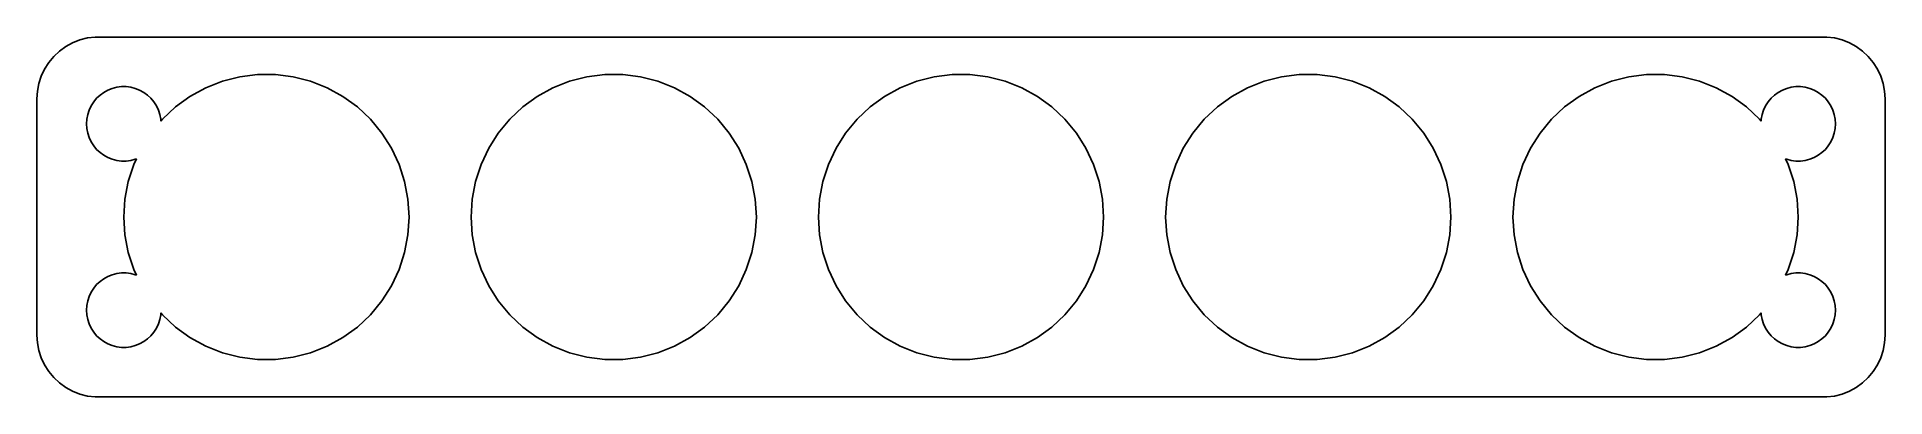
# Model space of a CAD drawing. Header units: metres. Extents: x -74 to 74, y 25 to 53.
import ezdxf

# ---------------------------------------------------------------- set-up
doc = ezdxf.new("R2010")
doc.units = ezdxf.units.M

msp = doc.modelspace()

# ---------------------------------------------------------------- linework, layer by layer
for p, q in [((-72.6871, 52.3526), (-73.1448, 51.9227)), ((-72.1791, 52.7216), (-72.6871, 52.3526)), ((-71.6289, 53.0241), (-72.1791, 52.7216)), ((-71.0451, 53.2553), (-71.6289, 53.0241)), ((-70.4369, 53.4114), (-71.0451, 53.2553)), ((-69.8139, 53.4901), (-70.4369, 53.4114)), ((69.8139, 53.4901), (-69.8139, 53.4901)), ((70.4369, 53.4114), (69.8139, 53.4901)), ((71.0451, 53.2553), (70.4369, 53.4114)), ((71.6289, 53.0241), (71.0451, 53.2553)), ((72.1791, 52.7216), (71.6289, 53.0241)), ((72.6871, 52.3526), (72.1791, 52.7216)), ((73.1448, 51.9227), (72.6871, 52.3526)), ((-73.8815, 50.9088), (-74.1489, 50.3406)), ((-73.5451, 51.4389), (-73.8815, 50.9088)), ((-73.1448, 51.9227), (-73.5451, 51.4389)), ((73.5451, 51.4389), (73.1448, 51.9227)), ((73.8815, 50.9088), (73.5451, 51.4389)), ((74.1489, 50.3406), (73.8815, 50.9088)), ((-74.3429, 49.7434), (-74.4606, 49.1267)), ((-74.1489, 50.3406), (-74.3429, 49.7434)), ((-69.1075, 49.033), (-68.7773, 49.2145)), ((-68.7773, 49.2145), (-68.427, 49.3532)), ((-68.427, 49.3532), (-68.0621, 49.4469)), ((-68.0621, 49.4469), (-67.6884, 49.4941)), ((-67.6884, 49.4941), (-67.3116, 49.4941)), ((-67.3116, 49.4941), (-66.9379, 49.4469)), ((-66.9379, 49.4469), (-66.573, 49.3532)), ((-66.573, 49.3532), (-66.2227, 49.2145)), ((-66.2227, 49.2145), (-65.8925, 49.033)), ((-62.162, 48.7098), (-60.8965, 49.4055)), ((-60.8965, 49.4055), (-59.5537, 49.9371)), ((-59.5537, 49.9371), (-58.1549, 50.2963)), ((-58.1549, 50.2963), (-56.7221, 50.4773)), ((-56.7221, 50.4773), (-55.2779, 50.4773)), ((-55.2779, 50.4773), (-53.8451, 50.2963)), ((-53.8451, 50.2963), (-52.4463, 49.9371)), ((-52.4463, 49.9371), (-51.1035, 49.4055)), ((-51.1035, 49.4055), (-49.838, 48.7098)), ((-34.162, 48.7098), (-32.8965, 49.4055)), ((-32.8965, 49.4055), (-31.5537, 49.9371)), ((-31.5537, 49.9371), (-30.1549, 50.2963)), ((-30.1549, 50.2963), (-28.7221, 50.4773)), ((-28.7221, 50.4773), (-27.2779, 50.4773)), ((-27.2779, 50.4773), (-25.8451, 50.2963)), ((-25.8451, 50.2963), (-24.4463, 49.9371)), ((-24.4463, 49.9371), (-23.1035, 49.4055)), ((-23.1035, 49.4055), (-21.838, 48.7098)), ((-6.162, 48.7098), (-4.89645, 49.4055)), ((-4.89645, 49.4055), (-3.55368, 49.9371)), ((-3.55368, 49.9371), (-2.15488, 50.2963)), ((-2.15488, 50.2963), (-0.72208, 50.4773)), ((-0.72208, 50.4773), (0.72208, 50.4773)), ((0.72208, 50.4773), (2.15488, 50.2963)), ((2.15488, 50.2963), (3.55368, 49.9371)), ((3.55368, 49.9371), (4.89645, 49.4055)), ((4.89645, 49.4055), (6.162, 48.7098)), ((21.838, 48.7098), (23.1035, 49.4055)), ((23.1035, 49.4055), (24.4463, 49.9371)), ((24.4463, 49.9371), (25.8451, 50.2963)), ((25.8451, 50.2963), (27.2779, 50.4773)), ((27.2779, 50.4773), (28.7221, 50.4773)), ((28.7221, 50.4773), (30.1549, 50.2963)), ((30.1549, 50.2963), (31.5537, 49.9371)), ((31.5537, 49.9371), (32.8965, 49.4055)), ((32.8965, 49.4055), (34.162, 48.7098)), ((49.838, 48.7098), (51.1035, 49.4055)), ((51.1035, 49.4055), (52.4463, 49.9371)), ((52.4463, 49.9371), (53.8451, 50.2963)), ((53.8451, 50.2963), (55.2779, 50.4773)), ((55.2779, 50.4773), (56.7221, 50.4773)), ((56.7221, 50.4773), (58.1549, 50.2963)), ((58.1549, 50.2963), (59.5537, 49.9371)), ((59.5537, 49.9371), (60.8965, 49.4055)), ((60.8965, 49.4055), (62.162, 48.7098)), ((65.8925, 49.033), (66.2227, 49.2145)), ((66.2227, 49.2145), (66.573, 49.3532)), ((66.573, 49.3532), (66.9379, 49.4469)), ((66.9379, 49.4469), (67.3116, 49.4941)), ((67.3116, 49.4941), (67.6884, 49.4941)), ((67.6884, 49.4941), (68.0621, 49.4469)), ((68.0621, 49.4469), (68.427, 49.3532)), ((68.427, 49.3532), (68.7773, 49.2145)), ((68.7773, 49.2145), (69.1075, 49.033)), ((74.3429, 49.7434), (74.1489, 50.3406)), ((74.4606, 49.1267), (74.3429, 49.7434)), ((-74.4606, 49.1267), (-74.5, 48.5)), ((-74.5, 48.5), (-74.5, 29.5)), ((-70.2893, 47.6044), (-70.1289, 47.9453)), ((-70.1289, 47.9453), (-69.927, 48.2634)), ((-69.927, 48.2634), (-69.6869, 48.5536)), ((-69.6869, 48.5536), (-69.4123, 48.8115)), ((-69.4123, 48.8115), (-69.1075, 49.033)), ((-65.8925, 49.033), (-65.5877, 48.8115)), ((-65.5877, 48.8115), (-65.3131, 48.5536)), ((-65.3131, 48.5536), (-65.073, 48.2634)), ((-65.073, 48.2634), (-64.8711, 47.9453)), ((-64.8711, 47.9453), (-64.7107, 47.6044)), ((-64.3831, 46.8723), (-63.3304, 47.8609)), ((-63.3304, 47.8609), (-62.162, 48.7098)), ((-49.838, 48.7098), (-48.6696, 47.8609)), ((-48.6696, 47.8609), (-47.6169, 46.8723)), ((-36.3831, 46.8723), (-35.3304, 47.8609)), ((-35.3304, 47.8609), (-34.162, 48.7098)), ((-21.838, 48.7098), (-20.6696, 47.8609)), ((-20.6696, 47.8609), (-19.6169, 46.8723)), ((-8.38313, 46.8723), (-7.33037, 47.8609)), ((-7.33037, 47.8609), (-6.162, 48.7098)), ((6.162, 48.7098), (7.33037, 47.8609)), ((7.33037, 47.8609), (8.38313, 46.8723)), ((19.6169, 46.8723), (20.6696, 47.8609)), ((20.6696, 47.8609), (21.838, 48.7098)), ((34.162, 48.7098), (35.3304, 47.8609)), ((35.3304, 47.8609), (36.3831, 46.8723)), ((47.6169, 46.8723), (48.6696, 47.8609)), ((48.6696, 47.8609), (49.838, 48.7098)), ((62.162, 48.7098), (63.3304, 47.8609)), ((63.3304, 47.8609), (64.3831, 46.8723)), ((64.7107, 47.6044), (64.8711, 47.9453)), ((64.8711, 47.9453), (65.073, 48.2634)), ((65.073, 48.2634), (65.3131, 48.5536)), ((65.3131, 48.5536), (65.5877, 48.8115)), ((65.5877, 48.8115), (65.8925, 49.033)), ((69.1075, 49.033), (69.4123, 48.8115)), ((69.4123, 48.8115), (69.6869, 48.5536)), ((69.6869, 48.5536), (69.927, 48.2634)), ((69.927, 48.2634), (70.1289, 47.9453)), ((70.1289, 47.9453), (70.2893, 47.6044)), ((74.5, 48.5), (74.4606, 49.1267)), ((74.5, 29.5), (74.5, 48.5)), ((-70.5, 46.5), (-70.4763, 46.876)), ((-70.4763, 46.124), (-70.5, 46.5)), ((-70.4763, 46.876), (-70.4057, 47.2461)), ((-70.4057, 47.2461), (-70.2893, 47.6044)), ((-64.7107, 47.6044), (-64.5943, 47.2461)), ((-64.5943, 47.2461), (-64.5237, 46.876)), ((-64.5237, 46.876), (-64.5135, 46.7147)), ((-64.5135, 46.7147), (-64.3831, 46.8723)), ((-47.6169, 46.8723), (-46.6963, 45.7595)), ((-37.3037, 45.7595), (-36.3831, 46.8723)), ((-19.6169, 46.8723), (-18.6963, 45.7595)), ((-9.30368, 45.7595), (-8.38313, 46.8723)), ((8.38313, 46.8723), (9.30368, 45.7595)), ((18.6963, 45.7595), (19.6169, 46.8723)), ((36.3831, 46.8723), (37.3037, 45.7595)), ((46.6963, 45.7595), (47.6169, 46.8723)), ((64.3831, 46.8723), (64.5135, 46.7147)), ((64.5135, 46.7147), (64.5237, 46.876)), ((64.5237, 46.876), (64.5943, 47.2461)), ((64.5943, 47.2461), (64.7107, 47.6044)), ((70.2893, 47.6044), (70.4057, 47.2461)), ((70.4057, 47.2461), (70.4763, 46.876)), ((70.4763, 46.876), (70.5, 46.5)), ((70.5, 46.5), (70.4763, 46.124)), ((-70.4057, 45.7539), (-70.4763, 46.124)), ((-70.2893, 45.3956), (-70.4057, 45.7539)), ((-70.1289, 45.0547), (-70.2893, 45.3956)), ((-69.927, 44.7366), (-70.1289, 45.0547)), ((-69.6869, 44.4464), (-69.927, 44.7366)), ((-46.6963, 45.7595), (-45.9225, 44.5402)), ((-38.0775, 44.5402), (-37.3037, 45.7595)), ((-18.6963, 45.7595), (-17.9225, 44.5402)), ((-10.0775, 44.5402), (-9.30368, 45.7595)), ((9.30368, 45.7595), (10.0775, 44.5402)), ((17.9225, 44.5402), (18.6963, 45.7595)), ((37.3037, 45.7595), (38.0775, 44.5402)), ((45.9225, 44.5402), (46.6963, 45.7595)), ((69.927, 44.7366), (69.6869, 44.4464)), ((70.1289, 45.0547), (69.927, 44.7366)), ((70.2893, 45.3956), (70.1289, 45.0547)), ((70.4057, 45.7539), (70.2893, 45.3956)), ((70.4763, 46.124), (70.4057, 45.7539)), ((-69.4123, 44.1884), (-69.6869, 44.4464)), ((-69.1075, 43.967), (-69.4123, 44.1884)), ((-68.7773, 43.7855), (-69.1075, 43.967)), ((-68.427, 43.6468), (-68.7773, 43.7855)), ((-68.0621, 43.5531), (-68.427, 43.6468)), ((-67.6884, 43.5059), (-68.0621, 43.5531)), ((-67.3116, 43.5059), (-67.6884, 43.5059)), ((-66.9379, 43.5531), (-67.3116, 43.5059)), ((-67.1387, 41.8599), (-66.6924, 43.2334)), ((-66.573, 43.6468), (-66.9379, 43.5531)), ((-66.6924, 43.2334), (-66.4807, 43.6833)), ((-66.4807, 43.6833), (-66.573, 43.6468)), ((-45.9225, 44.5402), (-45.3076, 43.2334)), ((-45.3076, 43.2334), (-44.8613, 41.8599)), ((-39.1387, 41.8599), (-38.6924, 43.2334)), ((-38.6924, 43.2334), (-38.0775, 44.5402)), ((-17.9225, 44.5402), (-17.3076, 43.2334)), ((-17.3076, 43.2334), (-16.8613, 41.8599)), ((-11.1387, 41.8599), (-10.6924, 43.2334)), ((-10.6924, 43.2334), (-10.0775, 44.5402)), ((10.0775, 44.5402), (10.6924, 43.2334)), ((10.6924, 43.2334), (11.1387, 41.8599)), ((16.8613, 41.8599), (17.3076, 43.2334)), ((17.3076, 43.2334), (17.9225, 44.5402)), ((38.0775, 44.5402), (38.6924, 43.2334)), ((38.6924, 43.2334), (39.1387, 41.8599)), ((44.8613, 41.8599), (45.3076, 43.2334)), ((45.3076, 43.2334), (45.9225, 44.5402)), ((66.573, 43.6468), (66.4807, 43.6833)), ((66.4807, 43.6833), (66.6924, 43.2334)), ((66.9379, 43.5531), (66.573, 43.6468)), ((66.6924, 43.2334), (67.1387, 41.8599)), ((67.3116, 43.5059), (66.9379, 43.5531)), ((67.6884, 43.5059), (67.3116, 43.5059)), ((68.0621, 43.5531), (67.6884, 43.5059)), ((68.427, 43.6468), (68.0621, 43.5531)), ((68.7773, 43.7855), (68.427, 43.6468)), ((69.1075, 43.967), (68.7773, 43.7855)), ((69.4123, 44.1884), (69.1075, 43.967)), ((69.6869, 44.4464), (69.4123, 44.1884)), ((-67.4093, 40.4413), (-67.1387, 41.8599)), ((-44.8613, 41.8599), (-44.5907, 40.4413)), ((-39.4093, 40.4413), (-39.1387, 41.8599)), ((-16.8613, 41.8599), (-16.5907, 40.4413)), ((-11.4093, 40.4413), (-11.1387, 41.8599)), ((11.1387, 41.8599), (11.4093, 40.4413)), ((16.5907, 40.4413), (16.8613, 41.8599)), ((39.1387, 41.8599), (39.4093, 40.4413)), ((44.5907, 40.4413), (44.8613, 41.8599)), ((67.1387, 41.8599), (67.4093, 40.4413)), ((-67.5, 39), (-67.4093, 40.4413)), ((-44.5907, 40.4413), (-44.5, 39)), ((-39.5, 39), (-39.4093, 40.4413)), ((-16.5907, 40.4413), (-16.5, 39)), ((-11.5, 39), (-11.4093, 40.4413)), ((11.4093, 40.4413), (11.5, 39)), ((16.5, 39), (16.5907, 40.4413)), ((39.4093, 40.4413), (39.5, 39)), ((44.5, 39), (44.5907, 40.4413)), ((67.4093, 40.4413), (67.5, 39)), ((-67.4093, 37.5587), (-67.5, 39)), ((-44.5, 39), (-44.5907, 37.5587)), ((-39.4093, 37.5587), (-39.5, 39)), ((-16.5, 39), (-16.5907, 37.5587)), ((-11.4093, 37.5587), (-11.5, 39)), ((11.5, 39), (11.4093, 37.5587)), ((16.5907, 37.5587), (16.5, 39)), ((39.5, 39), (39.4093, 37.5587)), ((44.5907, 37.5587), (44.5, 39)), ((67.5, 39), (67.4093, 37.5587)), ((-67.1387, 36.1401), (-67.4093, 37.5587)), ((-44.5907, 37.5587), (-44.8613, 36.1401)), ((-39.1387, 36.1401), (-39.4093, 37.5587)), ((-16.5907, 37.5587), (-16.8613, 36.1401)), ((-11.1387, 36.1401), (-11.4093, 37.5587)), ((11.4093, 37.5587), (11.1387, 36.1401)), ((16.8613, 36.1401), (16.5907, 37.5587)), ((39.4093, 37.5587), (39.1387, 36.1401)), ((44.8613, 36.1401), (44.5907, 37.5587)), ((67.4093, 37.5587), (67.1387, 36.1401)), ((-66.6924, 34.7666), (-67.1387, 36.1401)), ((-44.8613, 36.1401), (-45.3076, 34.7666)), ((-38.6924, 34.7666), (-39.1387, 36.1401)), ((-16.8613, 36.1401), (-17.3076, 34.7666)), ((-10.6924, 34.7666), (-11.1387, 36.1401)), ((11.1387, 36.1401), (10.6924, 34.7666)), ((17.3076, 34.7666), (16.8613, 36.1401)), ((39.1387, 36.1401), (38.6924, 34.7666)), ((45.3076, 34.7666), (44.8613, 36.1401)), ((67.1387, 36.1401), (66.6924, 34.7666)), ((-68.7773, 34.2145), (-68.427, 34.3532)), ((-68.427, 34.3532), (-68.0621, 34.4469)), ((-68.0621, 34.4469), (-67.6884, 34.4941)), ((-67.6884, 34.4941), (-67.3116, 34.4941)), ((-67.3116, 34.4941), (-66.9379, 34.4469)), ((-66.9379, 34.4469), (-66.573, 34.3532)), ((-66.4807, 34.3167), (-66.6924, 34.7666)), ((-66.573, 34.3532), (-66.4807, 34.3167)), ((-45.3076, 34.7666), (-45.9225, 33.4598)), ((-38.0775, 33.4598), (-38.6924, 34.7666)), ((-17.3076, 34.7666), (-17.9225, 33.4598)), ((-10.0775, 33.4598), (-10.6924, 34.7666)), ((10.6924, 34.7666), (10.0775, 33.4598)), ((17.9225, 33.4598), (17.3076, 34.7666)), ((38.6924, 34.7666), (38.0775, 33.4598)), ((45.9225, 33.4598), (45.3076, 34.7666)), ((66.6924, 34.7666), (66.4807, 34.3167)), ((66.4807, 34.3167), (66.573, 34.3532)), ((66.573, 34.3532), (66.9379, 34.4469)), ((66.9379, 34.4469), (67.3116, 34.4941)), ((67.3116, 34.4941), (67.6884, 34.4941)), ((67.6884, 34.4941), (68.0621, 34.4469)), ((68.0621, 34.4469), (68.427, 34.3532)), ((68.427, 34.3532), (68.7773, 34.2145)), ((-70.2893, 32.6044), (-70.1289, 32.9453)), ((-70.1289, 32.9453), (-69.927, 33.2634)), ((-69.927, 33.2634), (-69.6869, 33.5536)), ((-69.6869, 33.5536), (-69.4123, 33.8116)), ((-69.4123, 33.8116), (-69.1075, 34.033)), ((-69.1075, 34.033), (-68.7773, 34.2145)), ((-45.9225, 33.4598), (-46.6963, 32.2405)), ((-37.3037, 32.2405), (-38.0775, 33.4598)), ((-17.9225, 33.4598), (-18.6963, 32.2405)), ((-9.30368, 32.2405), (-10.0775, 33.4598)), ((10.0775, 33.4598), (9.30368, 32.2405)), ((18.6963, 32.2405), (17.9225, 33.4598)), ((38.0775, 33.4598), (37.3037, 32.2405)), ((46.6963, 32.2405), (45.9225, 33.4598)), ((68.7773, 34.2145), (69.1075, 34.033)), ((69.1075, 34.033), (69.4123, 33.8116)), ((69.4123, 33.8116), (69.6869, 33.5536)), ((69.6869, 33.5536), (69.927, 33.2634)), ((69.927, 33.2634), (70.1289, 32.9453)), ((70.1289, 32.9453), (70.2893, 32.6044)), ((-70.5, 31.5), (-70.4763, 31.876)), ((-70.4763, 31.124), (-70.5, 31.5)), ((-70.4763, 31.876), (-70.4057, 32.2461)), ((-70.4057, 32.2461), (-70.2893, 32.6044)), ((-46.6963, 32.2405), (-47.6169, 31.1277)), ((-36.3831, 31.1277), (-37.3037, 32.2405)), ((-18.6963, 32.2405), (-19.6169, 31.1277)), ((-8.38313, 31.1277), (-9.30368, 32.2405)), ((9.30368, 32.2405), (8.38313, 31.1277)), ((19.6169, 31.1277), (18.6963, 32.2405)), ((37.3037, 32.2405), (36.3831, 31.1277)), ((47.6169, 31.1277), (46.6963, 32.2405)), ((70.2893, 32.6044), (70.4057, 32.2461)), ((70.4057, 32.2461), (70.4763, 31.876)), ((70.4763, 31.876), (70.5, 31.5)), ((70.5, 31.5), (70.4763, 31.124)), ((-70.4057, 30.7539), (-70.4763, 31.124)), ((-70.2893, 30.3956), (-70.4057, 30.7539)), ((-70.1289, 30.0547), (-70.2893, 30.3956)), ((-69.927, 29.7366), (-70.1289, 30.0547)), ((-64.8711, 30.0547), (-65.073, 29.7366)), ((-64.7107, 30.3956), (-64.8711, 30.0547)), ((-64.5943, 30.7539), (-64.7107, 30.3956)), ((-64.5237, 31.124), (-64.5943, 30.7539)), ((-64.5135, 31.2853), (-64.5237, 31.124)), ((-64.3831, 31.1277), (-64.5135, 31.2853)), ((-63.3304, 30.1391), (-64.3831, 31.1277)), ((-62.162, 29.2902), (-63.3304, 30.1391)), ((-48.6696, 30.1391), (-49.838, 29.2902)), ((-47.6169, 31.1277), (-48.6696, 30.1391)), ((-35.3304, 30.1391), (-36.3831, 31.1277)), ((-34.162, 29.2902), (-35.3304, 30.1391)), ((-20.6696, 30.1391), (-21.838, 29.2902)), ((-19.6169, 31.1277), (-20.6696, 30.1391)), ((-7.33037, 30.1391), (-8.38313, 31.1277)), ((-6.162, 29.2902), (-7.33037, 30.1391)), ((7.33037, 30.1391), (6.162, 29.2902)), ((8.38313, 31.1277), (7.33037, 30.1391)), ((20.6696, 30.1391), (19.6169, 31.1277)), ((21.838, 29.2902), (20.6696, 30.1391)), ((35.3304, 30.1391), (34.162, 29.2902)), ((36.3831, 31.1277), (35.3304, 30.1391)), ((48.6696, 30.1391), (47.6169, 31.1277)), ((49.838, 29.2902), (48.6696, 30.1391)), ((63.3304, 30.1391), (62.162, 29.2902)), ((64.3831, 31.1277), (63.3304, 30.1391)), ((64.5135, 31.2853), (64.3831, 31.1277)), ((64.5237, 31.124), (64.5135, 31.2853)), ((64.5943, 30.7539), (64.5237, 31.124)), ((64.7107, 30.3956), (64.5943, 30.7539)), ((64.8711, 30.0547), (64.7107, 30.3956)), ((65.073, 29.7366), (64.8711, 30.0547)), ((70.1289, 30.0547), (69.927, 29.7366)), ((70.2893, 30.3956), (70.1289, 30.0547)), ((70.4057, 30.7539), (70.2893, 30.3956)), ((70.4763, 31.124), (70.4057, 30.7539)), ((-74.5, 29.5), (-74.4606, 28.8733)), ((-74.4606, 28.8733), (-74.3429, 28.2566)), ((-69.6869, 29.4464), (-69.927, 29.7366)), ((-69.4123, 29.1885), (-69.6869, 29.4464)), ((-69.1075, 28.967), (-69.4123, 29.1885)), ((-68.7773, 28.7855), (-69.1075, 28.967)), ((-68.427, 28.6468), (-68.7773, 28.7855)), ((-68.0621, 28.5531), (-68.427, 28.6468)), ((-67.6884, 28.5059), (-68.0621, 28.5531)), ((-67.3116, 28.5059), (-67.6884, 28.5059)), ((-66.9379, 28.5531), (-67.3116, 28.5059)), ((-66.573, 28.6468), (-66.9379, 28.5531)), ((-66.2227, 28.7855), (-66.573, 28.6468)), ((-65.8925, 28.967), (-66.2227, 28.7855)), ((-65.5877, 29.1885), (-65.8925, 28.967)), ((-65.3131, 29.4464), (-65.5877, 29.1885)), ((-65.073, 29.7366), (-65.3131, 29.4464)), ((-60.8965, 28.5945), (-62.162, 29.2902)), ((-59.5537, 28.0629), (-60.8965, 28.5945)), ((-51.1035, 28.5945), (-52.4463, 28.0629)), ((-49.838, 29.2902), (-51.1035, 28.5945)), ((-32.8965, 28.5945), (-34.162, 29.2902)), ((-31.5537, 28.0629), (-32.8965, 28.5945)), ((-23.1035, 28.5945), (-24.4463, 28.0629)), ((-21.838, 29.2902), (-23.1035, 28.5945)), ((-4.89645, 28.5945), (-6.162, 29.2902)), ((-3.55368, 28.0629), (-4.89645, 28.5945)), ((4.89645, 28.5945), (3.55368, 28.0629)), ((6.162, 29.2902), (4.89645, 28.5945)), ((23.1035, 28.5945), (21.838, 29.2902)), ((24.4463, 28.0629), (23.1035, 28.5945)), ((32.8965, 28.5945), (31.5537, 28.0629)), ((34.162, 29.2902), (32.8965, 28.5945)), ((51.1035, 28.5945), (49.838, 29.2902)), ((52.4463, 28.0629), (51.1035, 28.5945)), ((60.8965, 28.5945), (59.5537, 28.0629)), ((62.162, 29.2902), (60.8965, 28.5945)), ((65.3131, 29.4464), (65.073, 29.7366)), ((65.5877, 29.1885), (65.3131, 29.4464)), ((65.8925, 28.967), (65.5877, 29.1885)), ((66.2227, 28.7855), (65.8925, 28.967)), ((66.573, 28.6468), (66.2227, 28.7855)), ((66.9379, 28.5531), (66.573, 28.6468)), ((67.3116, 28.5059), (66.9379, 28.5531)), ((67.6884, 28.5059), (67.3116, 28.5059)), ((68.0621, 28.5531), (67.6884, 28.5059)), ((68.427, 28.6468), (68.0621, 28.5531)), ((68.7773, 28.7855), (68.427, 28.6468)), ((69.1075, 28.967), (68.7773, 28.7855)), ((69.4123, 29.1885), (69.1075, 28.967)), ((69.6869, 29.4464), (69.4123, 29.1885)), ((69.927, 29.7366), (69.6869, 29.4464)), ((74.3429, 28.2566), (74.4606, 28.8733)), ((74.4606, 28.8733), (74.5, 29.5)), ((-74.3429, 28.2566), (-74.1489, 27.6594)), ((-74.1489, 27.6594), (-73.8815, 27.0912)), ((-73.8815, 27.0912), (-73.5451, 26.5611)), ((-58.1549, 27.7037), (-59.5537, 28.0629)), ((-56.7221, 27.5227), (-58.1549, 27.7037)), ((-55.2779, 27.5227), (-56.7221, 27.5227)), ((-53.8451, 27.7037), (-55.2779, 27.5227)), ((-52.4463, 28.0629), (-53.8451, 27.7037)), ((-30.1549, 27.7037), (-31.5537, 28.0629)), ((-28.7221, 27.5227), (-30.1549, 27.7037)), ((-27.2779, 27.5227), (-28.7221, 27.5227)), ((-25.8451, 27.7037), (-27.2779, 27.5227)), ((-24.4463, 28.0629), (-25.8451, 27.7037)), ((-2.15488, 27.7037), (-3.55368, 28.0629)), ((-0.72208, 27.5227), (-2.15488, 27.7037)), ((0.72208, 27.5227), (-0.72208, 27.5227)), ((2.15488, 27.7037), (0.72208, 27.5227)), ((3.55368, 28.0629), (2.15488, 27.7037)), ((25.8451, 27.7037), (24.4463, 28.0629)), ((27.2779, 27.5227), (25.8451, 27.7037)), ((28.7221, 27.5227), (27.2779, 27.5227)), ((30.1549, 27.7037), (28.7221, 27.5227)), ((31.5537, 28.0629), (30.1549, 27.7037)), ((53.8451, 27.7037), (52.4463, 28.0629)), ((55.2779, 27.5227), (53.8451, 27.7037)), ((56.7221, 27.5227), (55.2779, 27.5227)), ((58.1549, 27.7037), (56.7221, 27.5227)), ((59.5537, 28.0629), (58.1549, 27.7037)), ((73.5451, 26.5611), (73.8815, 27.0912)), ((73.8815, 27.0912), (74.1489, 27.6594)), ((74.1489, 27.6594), (74.3429, 28.2566)), ((-73.5451, 26.5611), (-73.1448, 26.0773)), ((-73.1448, 26.0773), (-72.6871, 25.6474)), ((-72.6871, 25.6474), (-72.1791, 25.2784)), ((72.1791, 25.2784), (72.6871, 25.6474)), ((72.6871, 25.6474), (73.1448, 26.0773)), ((73.1448, 26.0773), (73.5451, 26.5611)), ((-72.1791, 25.2784), (-71.6289, 24.9759)), ((-71.6289, 24.9759), (-71.0451, 24.7447)), ((-71.0451, 24.7447), (-70.4369, 24.5886)), ((-70.4369, 24.5886), (-69.8139, 24.5099)), ((-69.8139, 24.5099), (69.8139, 24.5099)), ((69.8139, 24.5099), (70.4369, 24.5886)), ((70.4369, 24.5886), (71.0451, 24.7447)), ((71.0451, 24.7447), (71.6289, 24.9759)), ((71.6289, 24.9759), (72.1791, 25.2784))]:
    msp.add_line(p, q)

doc.saveas('drawing.dxf')
